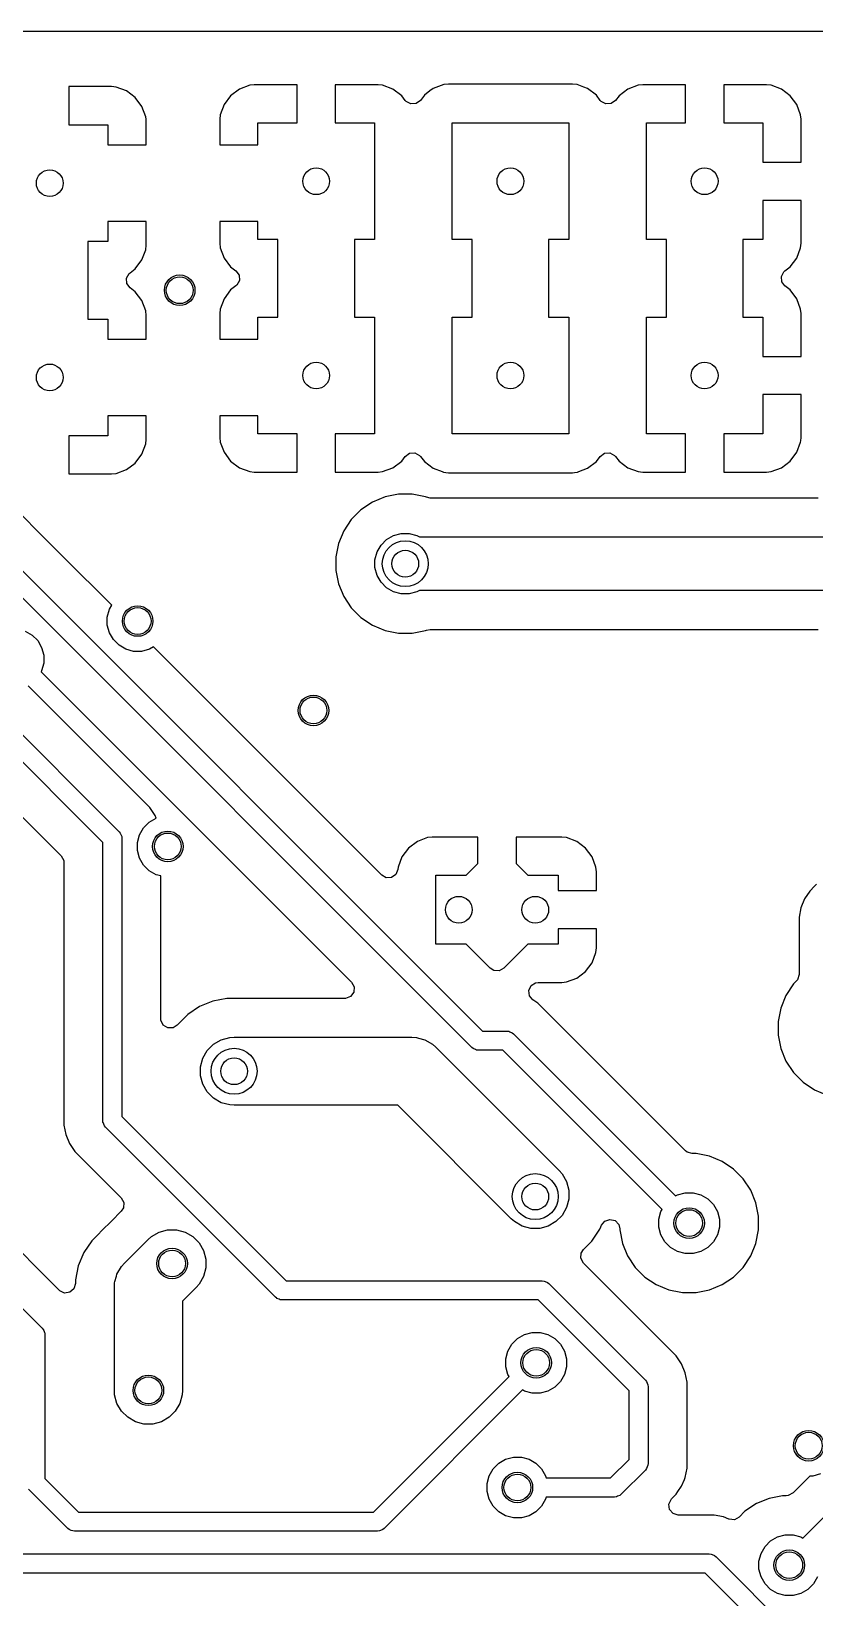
# Model space of a CAD drawing. Header units: inches. Extents: x -2.18 to 1.8, y 0.44 to 2.81.
# Drawn here: x -0.65 to -0.247, y 2.008 to 2.815 of the extents above; entities that cross this region are included whole.
import ezdxf

# ---------------------------------------------------------------- set-up
doc = ezdxf.new("R2010")
doc.units = ezdxf.units.IN
doc.header["$MEASUREMENT"] = 0
doc.layers.add('BLACK', color=250, linetype='CONTINUOUS')

msp = doc.modelspace()

# ---------------------------------------------------------------- linework, layer by layer
at = {"layer": 'BLACK', "linetype": 'CONTINUOUS'}
for p, q in [((-2.1747, 2.81459), (0.99983, 2.81459)), ((-0.6089, 2.7861), (-0.63094, 2.7861)), ((-0.63094, 2.7861), (-0.63094, 2.76642)), ((-0.60656, 2.78585), (-0.6089, 2.7861)), ((-0.60126, 2.78387), (-0.60656, 2.78585)), ((-0.60656, 2.78585), (-0.60656, 2.78585)), ((-0.59672, 2.78048), (-0.60126, 2.78387)), ((-0.60126, 2.78387), (-0.60126, 2.78387)), ((-0.54311, 2.78486), (-0.54765, 2.78146)), ((-0.53781, 2.78683), (-0.54311, 2.78486)), ((-0.54311, 2.78486), (-0.54311, 2.78486)), ((-0.53547, 2.78709), (-0.53781, 2.78683)), ((-0.53781, 2.78683), (-0.53781, 2.78683)), ((-0.51343, 2.78709), (-0.53547, 2.78709)), ((-0.51343, 2.7674), (-0.51343, 2.78709)), ((-0.4717, 2.78709), (-0.49374, 2.78709)), ((-0.49374, 2.78709), (-0.49374, 2.7674)), ((-0.46936, 2.78683), (-0.4717, 2.78709)), ((-0.46405, 2.78486), (-0.46936, 2.78683)), ((-0.46936, 2.78683), (-0.46936, 2.78683)), ((-0.45952, 2.78146), (-0.46405, 2.78486)), ((-0.46405, 2.78486), (-0.46405, 2.78486)), ((-0.44499, 2.78387), (-0.44788, 2.7817)), ((-0.44328, 2.78515), (-0.44499, 2.78387)), ((-0.43788, 2.78716), (-0.44328, 2.78515)), ((-0.4355, 2.78742), (-0.43788, 2.78716)), ((-0.43788, 2.78716), (-0.43788, 2.78716)), ((-0.37167, 2.78742), (-0.4355, 2.78742)), ((-0.4355, 2.78742), (-0.4355, 2.78742)), ((-0.36928, 2.78716), (-0.37167, 2.78742)), ((-0.37167, 2.78742), (-0.37167, 2.78742)), ((-0.36576, 2.78585), (-0.36928, 2.78716)), ((-0.36389, 2.78515), (-0.36576, 2.78585)), ((-0.35928, 2.7817), (-0.36389, 2.78515)), ((-0.34311, 2.78486), (-0.34765, 2.78146)), ((-0.33781, 2.78683), (-0.34311, 2.78486)), ((-0.34311, 2.78486), (-0.34311, 2.78486)), ((-0.33547, 2.78709), (-0.33781, 2.78683)), ((-0.33781, 2.78683), (-0.33781, 2.78683)), ((-0.31343, 2.78709), (-0.33547, 2.78709)), ((-0.31343, 2.7674), (-0.31343, 2.78709)), ((-0.2717, 2.78709), (-0.29374, 2.78709)), ((-0.29374, 2.78709), (-0.29374, 2.7674)), ((-0.26936, 2.78683), (-0.2717, 2.78709)), ((-0.26405, 2.78486), (-0.26936, 2.78683)), ((-0.26936, 2.78683), (-0.26936, 2.78683)), ((-0.25952, 2.78146), (-0.26405, 2.78486)), ((-0.26405, 2.78486), (-0.26405, 2.78486)), ((-0.59333, 2.77595), (-0.59672, 2.78048)), ((-0.59672, 2.78048), (-0.59672, 2.78048)), ((-0.59135, 2.77064), (-0.59333, 2.77595)), ((-0.59333, 2.77595), (-0.59333, 2.77595)), ((-0.55104, 2.77693), (-0.55302, 2.77163)), ((-0.54765, 2.78146), (-0.55104, 2.77693)), ((-0.55104, 2.77693), (-0.55104, 2.77693)), ((-0.54765, 2.78146), (-0.54765, 2.78146)), ((-0.4577, 2.77903), (-0.45952, 2.78146)), ((-0.45724, 2.77851), (-0.4577, 2.77903)), ((-0.45483, 2.77719), (-0.45724, 2.77851)), ((-0.45209, 2.77738), (-0.45483, 2.77719)), ((-0.44988, 2.77903), (-0.45209, 2.77738)), ((-0.44788, 2.7817), (-0.44988, 2.77903)), ((-0.44788, 2.7817), (-0.44788, 2.7817)), ((-0.44788, 2.7817), (-0.44788, 2.7817)), ((-0.35728, 2.77903), (-0.35928, 2.7817)), ((-0.35683, 2.77851), (-0.35728, 2.77903)), ((-0.35441, 2.77719), (-0.35683, 2.77851)), ((-0.35167, 2.77738), (-0.35441, 2.77719)), ((-0.34947, 2.77903), (-0.35167, 2.77738)), ((-0.34765, 2.78146), (-0.34947, 2.77903)), ((-0.25613, 2.77693), (-0.25952, 2.78146)), ((-0.25952, 2.78146), (-0.25952, 2.78146)), ((-0.25415, 2.77163), (-0.25613, 2.77693)), ((-0.25613, 2.77693), (-0.25613, 2.77693)), ((-0.63094, 2.76642), (-0.61079, 2.76642)), ((-0.61079, 2.76642), (-0.61079, 2.7561)), ((-0.59135, 2.77064), (-0.59135, 2.77064)), ((-0.59121, 2.76929), (-0.59135, 2.77064)), ((-0.59117, 2.76889), (-0.59121, 2.76929)), ((-0.5911, 2.7683), (-0.59117, 2.76889)), ((-0.59117, 2.76889), (-0.59117, 2.76889)), ((-0.5911, 2.7561), (-0.5911, 2.7683)), ((-0.5911, 2.7683), (-0.5911, 2.7683)), ((-0.55302, 2.77163), (-0.55327, 2.76929)), ((-0.55327, 2.76929), (-0.55327, 2.7561)), ((-0.55302, 2.77163), (-0.55302, 2.77163)), ((-0.53358, 2.7561), (-0.53358, 2.7674)), ((-0.53358, 2.7674), (-0.51343, 2.7674)), ((-0.49374, 2.7674), (-0.47358, 2.7674)), ((-0.47358, 2.7674), (-0.47358, 2.7074)), ((-0.43358, 2.7074), (-0.43358, 2.7674)), ((-0.43358, 2.7674), (-0.37358, 2.7674)), ((-0.37358, 2.7674), (-0.37358, 2.7074)), ((-0.33358, 2.7074), (-0.33358, 2.7674)), ((-0.33358, 2.7674), (-0.31343, 2.7674)), ((-0.29374, 2.7674), (-0.27358, 2.7674)), ((-0.27358, 2.7674), (-0.27358, 2.74724)), ((-0.2539, 2.76929), (-0.25415, 2.77163)), ((-0.25415, 2.77163), (-0.25415, 2.77163)), ((-0.2539, 2.76928), (-0.2539, 2.76929)), ((-0.2539, 2.74724), (-0.2539, 2.76928)), ((-0.61079, 2.7561), (-0.5911, 2.7561)), ((-0.55327, 2.7561), (-0.53358, 2.7561)), ((-0.27358, 2.74724), (-0.2539, 2.74724)), ((-0.2539, 2.72756), (-0.27358, 2.72756)), ((-0.27358, 2.72756), (-0.27358, 2.7074)), ((-0.2539, 2.70552), (-0.2539, 2.72756)), ((-0.61079, 2.71673), (-0.61079, 2.70642)), ((-0.5911, 2.71673), (-0.61079, 2.71673)), ((-0.5911, 2.70453), (-0.5911, 2.71673)), ((-0.55327, 2.71673), (-0.55327, 2.70552)), ((-0.53358, 2.71673), (-0.55327, 2.71673)), ((-0.53358, 2.7074), (-0.53358, 2.71673)), ((-0.61079, 2.70642), (-0.6211, 2.70642)), ((-0.6211, 2.70642), (-0.6211, 2.66642)), ((-0.59333, 2.69689), (-0.59135, 2.70219)), ((-0.59135, 2.70219), (-0.5911, 2.70453)), ((-0.59135, 2.70219), (-0.59135, 2.70219)), ((-0.5911, 2.70453), (-0.5911, 2.70453)), ((-0.55327, 2.70552), (-0.55302, 2.70317)), ((-0.55302, 2.70317), (-0.55302, 2.70317)), ((-0.55302, 2.70317), (-0.55104, 2.69787)), ((-0.52327, 2.7074), (-0.53358, 2.7074)), ((-0.52327, 2.6674), (-0.52327, 2.7074)), ((-0.47358, 2.7074), (-0.4839, 2.7074)), ((-0.4839, 2.7074), (-0.4839, 2.6674)), ((-0.42327, 2.7074), (-0.43358, 2.7074)), ((-0.42327, 2.6674), (-0.42327, 2.7074)), ((-0.37358, 2.7074), (-0.3839, 2.7074)), ((-0.3839, 2.7074), (-0.3839, 2.6674)), ((-0.32327, 2.7074), (-0.33358, 2.7074)), ((-0.32327, 2.6674), (-0.32327, 2.7074)), ((-0.27358, 2.7074), (-0.2839, 2.7074)), ((-0.2839, 2.7074), (-0.2839, 2.6674)), ((-0.25613, 2.69787), (-0.25415, 2.70317)), ((-0.25415, 2.70317), (-0.2539, 2.70552)), ((-0.25415, 2.70317), (-0.25415, 2.70317)), ((-0.2539, 2.70552), (-0.2539, 2.70552)), ((-0.59672, 2.69235), (-0.59333, 2.69689)), ((-0.59333, 2.69689), (-0.59333, 2.69689)), ((-0.55104, 2.69787), (-0.55104, 2.69787)), ((-0.55104, 2.69787), (-0.54765, 2.69334)), ((-0.54765, 2.69334), (-0.54493, 2.69131)), ((-0.26223, 2.69131), (-0.25952, 2.69334)), ((-0.25952, 2.69334), (-0.25613, 2.69787)), ((-0.25613, 2.69787), (-0.25613, 2.69787)), ((-0.60128, 2.68746), (-0.59996, 2.68987)), ((-0.60108, 2.68471), (-0.60128, 2.68746)), ((-0.59996, 2.68987), (-0.59944, 2.69033)), ((-0.59944, 2.69033), (-0.59672, 2.69235)), ((-0.54493, 2.69131), (-0.54329, 2.68911)), ((-0.54309, 2.68636), (-0.54441, 2.68395)), ((-0.54329, 2.68911), (-0.54309, 2.68636)), ((-0.26408, 2.68844), (-0.26276, 2.69085)), ((-0.26388, 2.6857), (-0.26408, 2.68844)), ((-0.26223, 2.68349), (-0.26388, 2.6857)), ((-0.26276, 2.69085), (-0.26223, 2.69131)), ((-0.59944, 2.68251), (-0.60108, 2.68471)), ((-0.59672, 2.68048), (-0.59944, 2.68251)), ((-0.59333, 2.67595), (-0.59672, 2.68048)), ((-0.54765, 2.68146), (-0.55104, 2.67693)), ((-0.54493, 2.68349), (-0.54765, 2.68146)), ((-0.54441, 2.68395), (-0.54493, 2.68349)), ((-0.25952, 2.68146), (-0.26223, 2.68349)), ((-0.25613, 2.67693), (-0.25952, 2.68146)), ((-0.59135, 2.67064), (-0.59333, 2.67595)), ((-0.59333, 2.67595), (-0.59333, 2.67595)), ((-0.5911, 2.6683), (-0.59135, 2.67064)), ((-0.59135, 2.67064), (-0.59135, 2.67064)), ((-0.55302, 2.67163), (-0.55327, 2.66929)), ((-0.55327, 2.66929), (-0.55327, 2.6561)), ((-0.55104, 2.67693), (-0.55302, 2.67163)), ((-0.55302, 2.67163), (-0.55302, 2.67163)), ((-0.55104, 2.67693), (-0.55104, 2.67693)), ((-0.25415, 2.67163), (-0.25613, 2.67693)), ((-0.25613, 2.67693), (-0.25613, 2.67693)), ((-0.2539, 2.66929), (-0.25415, 2.67163)), ((-0.25415, 2.67163), (-0.25415, 2.67163)), ((-0.2539, 2.66928), (-0.2539, 2.66929)), ((-0.2539, 2.64724), (-0.2539, 2.66928)), ((-0.6211, 2.66642), (-0.61079, 2.66642)), ((-0.61079, 2.66642), (-0.61079, 2.6561)), ((-0.5911, 2.6561), (-0.5911, 2.6683)), ((-0.5911, 2.6683), (-0.5911, 2.6683)), ((-0.53358, 2.6561), (-0.53358, 2.6674)), ((-0.53358, 2.6674), (-0.52327, 2.6674)), ((-0.4839, 2.6674), (-0.47358, 2.6674)), ((-0.47358, 2.6674), (-0.47358, 2.6074)), ((-0.43358, 2.6074), (-0.43358, 2.6674)), ((-0.43358, 2.6674), (-0.42327, 2.6674)), ((-0.3839, 2.6674), (-0.37358, 2.6674)), ((-0.37358, 2.6674), (-0.37358, 2.6074)), ((-0.33358, 2.6074), (-0.33358, 2.6674)), ((-0.33358, 2.6674), (-0.32327, 2.6674)), ((-0.2839, 2.6674), (-0.27358, 2.6674)), ((-0.27358, 2.6674), (-0.27358, 2.64724)), ((-0.61079, 2.6561), (-0.5911, 2.6561)), ((-0.55327, 2.6561), (-0.53358, 2.6561)), ((-0.27358, 2.64724), (-0.2539, 2.64724)), ((-0.2539, 2.62756), (-0.27358, 2.62756)), ((-0.27358, 2.62756), (-0.27358, 2.6074)), ((-0.2539, 2.60552), (-0.2539, 2.62756)), ((-1.11079, 2.61311), (-0.6447, 2.14702)), ((-0.61079, 2.61673), (-0.61079, 2.60642)), ((-0.5911, 2.61673), (-0.61079, 2.61673)), ((-0.5911, 2.60453), (-0.5911, 2.61673)), ((-0.55327, 2.61673), (-0.55327, 2.60552)), ((-0.53358, 2.61673), (-0.55327, 2.61673)), ((-0.53358, 2.6074), (-0.53358, 2.61673)), ((-0.42348, 2.29152), (-0.73838, 2.60642)), ((-0.72446, 2.60642), (-0.41796, 2.29992)), ((-0.61079, 2.60642), (-0.63094, 2.60642)), ((-0.63094, 2.60642), (-0.63094, 2.58673)), ((-0.59135, 2.60219), (-0.5911, 2.60453)), ((-0.5911, 2.60453), (-0.5911, 2.60453)), ((-0.55327, 2.60552), (-0.55302, 2.60317)), ((-0.51343, 2.6074), (-0.53358, 2.6074)), ((-0.51343, 2.58772), (-0.51343, 2.6074)), ((-0.47358, 2.6074), (-0.49374, 2.6074)), ((-0.49374, 2.6074), (-0.49374, 2.58772)), ((-0.37358, 2.6074), (-0.43358, 2.6074)), ((-0.31343, 2.6074), (-0.33358, 2.6074)), ((-0.31343, 2.58772), (-0.31343, 2.6074)), ((-0.27358, 2.6074), (-0.29374, 2.6074)), ((-0.29374, 2.6074), (-0.29374, 2.58772)), ((-0.25408, 2.60379), (-0.2539, 2.60552)), ((-0.2539, 2.60552), (-0.2539, 2.60552)), ((-0.79962, 2.5971), (-0.60506, 2.40255)), ((-0.59672, 2.59235), (-0.59333, 2.59689)), ((-0.59333, 2.59689), (-0.59135, 2.60219)), ((-0.59333, 2.59689), (-0.59333, 2.59689)), ((-0.59135, 2.60219), (-0.59135, 2.60219)), ((-0.55302, 2.60317), (-0.55302, 2.60317)), ((-0.55302, 2.60317), (-0.55104, 2.59787)), ((-0.55104, 2.59787), (-0.55104, 2.59787)), ((-0.55104, 2.59787), (-0.54765, 2.59334)), ((-0.4577, 2.59577), (-0.4555, 2.59742)), ((-0.4555, 2.59742), (-0.45275, 2.59762)), ((-0.45275, 2.59762), (-0.45034, 2.5963)), ((-0.35728, 2.59577), (-0.35508, 2.59742)), ((-0.35508, 2.59742), (-0.35234, 2.59762)), ((-0.35234, 2.59762), (-0.34992, 2.5963)), ((-0.25952, 2.59334), (-0.25613, 2.59787)), ((-0.25613, 2.59787), (-0.25415, 2.60317)), ((-0.25613, 2.59787), (-0.25613, 2.59787)), ((-0.25415, 2.60318), (-0.25408, 2.60379)), ((-0.25415, 2.60317), (-0.25415, 2.60318)), ((-0.25415, 2.60317), (-0.25415, 2.60317)), ((-0.25408, 2.60379), (-0.25408, 2.60379)), ((-0.61346, 2.39703), (-0.80514, 2.5887)), ((-0.60656, 2.58698), (-0.60126, 2.58896)), ((-0.60126, 2.58896), (-0.59672, 2.59235)), ((-0.60126, 2.58896), (-0.60126, 2.58896)), ((-0.59672, 2.59235), (-0.59672, 2.59235)), ((-0.54765, 2.59334), (-0.54765, 2.59334)), ((-0.54765, 2.59334), (-0.54311, 2.58995)), ((-0.54311, 2.58995), (-0.54311, 2.58995)), ((-0.54311, 2.58995), (-0.53781, 2.58797)), ((-0.46936, 2.58797), (-0.46405, 2.58995)), ((-0.46405, 2.58995), (-0.45952, 2.59334)), ((-0.46405, 2.58995), (-0.46405, 2.58995)), ((-0.45952, 2.59334), (-0.4577, 2.59577)), ((-0.45952, 2.59334), (-0.45952, 2.59334)), ((-0.45034, 2.5963), (-0.44988, 2.59577)), ((-0.44988, 2.59577), (-0.44788, 2.5931)), ((-0.44788, 2.5931), (-0.44328, 2.58965)), ((-0.44328, 2.58965), (-0.43877, 2.58797)), ((-0.3684, 2.58797), (-0.36389, 2.58965)), ((-0.36389, 2.58965), (-0.35928, 2.5931)), ((-0.35928, 2.5931), (-0.35728, 2.59577)), ((-0.34992, 2.5963), (-0.34947, 2.59577)), ((-0.34947, 2.59577), (-0.34765, 2.59334)), ((-0.34765, 2.59334), (-0.34311, 2.58995)), ((-0.34311, 2.58995), (-0.34311, 2.58995)), ((-0.34311, 2.58995), (-0.33781, 2.58797)), ((-0.26936, 2.58797), (-0.26405, 2.58995)), ((-0.26405, 2.58995), (-0.25952, 2.59334)), ((-0.26405, 2.58995), (-0.26405, 2.58995)), ((-0.25952, 2.59334), (-0.25952, 2.59334)), ((-0.63094, 2.58673), (-0.6089, 2.58673)), ((-0.6089, 2.58673), (-0.60656, 2.58698)), ((-0.6089, 2.58673), (-0.6089, 2.58673)), ((-0.60656, 2.58698), (-0.60656, 2.58698)), ((-0.53781, 2.58797), (-0.53781, 2.58797)), ((-0.53781, 2.58797), (-0.53547, 2.58772)), ((-0.53547, 2.58772), (-0.53547, 2.58772)), ((-0.53547, 2.58772), (-0.51343, 2.58772)), ((-0.49374, 2.58772), (-0.4717, 2.58772)), ((-0.4717, 2.58772), (-0.46936, 2.58797)), ((-0.4717, 2.58772), (-0.4717, 2.58772)), ((-0.46936, 2.58797), (-0.46936, 2.58797)), ((-0.43877, 2.58797), (-0.43809, 2.58772)), ((-0.43809, 2.58772), (-0.43788, 2.58764)), ((-0.43788, 2.58764), (-0.43681, 2.58752)), ((-0.43681, 2.58752), (-0.4355, 2.58738)), ((-0.4355, 2.58738), (-0.4355, 2.58738)), ((-0.4355, 2.58738), (-0.37167, 2.58738)), ((-0.37167, 2.58738), (-0.3706, 2.5875)), ((-0.37167, 2.58738), (-0.37167, 2.58738)), ((-0.3706, 2.5875), (-0.36928, 2.58764)), ((-0.36928, 2.58764), (-0.36907, 2.58772)), ((-0.36907, 2.58772), (-0.3684, 2.58797)), ((-0.33781, 2.58797), (-0.33781, 2.58797)), ((-0.33781, 2.58797), (-0.33547, 2.58772)), ((-0.33547, 2.58772), (-0.33547, 2.58772)), ((-0.33547, 2.58772), (-0.31343, 2.58772)), ((-0.29374, 2.58772), (-0.2717, 2.58772)), ((-0.2717, 2.58772), (-0.26936, 2.58797)), ((-0.2717, 2.58772), (-0.2717, 2.58772)), ((-0.26936, 2.58797), (-0.26936, 2.58797)), ((-0.6338, 2.54407), (-0.66813, 2.5784)), ((-0.47466, 2.57225), (-0.48052, 2.56833)), ((-0.46815, 2.57494), (-0.47466, 2.57225)), ((-0.47466, 2.57225), (-0.47466, 2.57225)), ((-0.46124, 2.57632), (-0.46815, 2.57494)), ((-0.46815, 2.57494), (-0.46815, 2.57494)), ((-0.45419, 2.57632), (-0.46124, 2.57632)), ((-0.46124, 2.57632), (-0.46124, 2.57632)), ((-0.44728, 2.57494), (-0.45419, 2.57632)), ((-0.45419, 2.57632), (-0.45419, 2.57632)), ((-0.44675, 2.57472), (-0.44728, 2.57494)), ((-0.44728, 2.57494), (-0.44728, 2.57494)), ((-0.44488, 2.57435), (-0.44675, 2.57472)), ((-0.24516, 2.57435), (-0.44488, 2.57435)), ((-0.48052, 2.56833), (-0.4855, 2.56335)), ((-0.48052, 2.56833), (-0.48052, 2.56833)), ((-0.48941, 2.55749), (-0.49211, 2.55098)), ((-0.4855, 2.56335), (-0.48941, 2.55749)), ((-0.48941, 2.55749), (-0.48941, 2.55749)), ((-0.4855, 2.56335), (-0.4855, 2.56335)), ((-0.46374, 2.5551), (-0.45977, 2.55616)), ((-0.45977, 2.55616), (-0.45566, 2.55616)), ((-0.45566, 2.55616), (-0.45169, 2.5551)), ((-0.49211, 2.55098), (-0.49348, 2.54407)), ((-0.49211, 2.55098), (-0.49211, 2.55098)), ((-0.47227, 2.54658), (-0.47021, 2.55014)), ((-0.47021, 2.55014), (-0.4673, 2.55304)), ((-0.4673, 2.55304), (-0.46374, 2.5551)), ((-0.45169, 2.5551), (-0.45036, 2.55433)), ((-0.45036, 2.55433), (-0.23968, 2.55433)), ((-0.60886, 2.51913), (-0.6338, 2.54407)), ((-0.49348, 2.54407), (-0.49348, 2.53703)), ((-0.47333, 2.54261), (-0.47227, 2.54658)), ((-0.47333, 2.5385), (-0.47333, 2.54261)), ((-0.49348, 2.53703), (-0.49211, 2.53012)), ((-0.47227, 2.53452), (-0.47333, 2.5385)), ((-0.47021, 2.53096), (-0.47227, 2.53452)), ((-0.49211, 2.53012), (-0.49211, 2.53012)), ((-0.49211, 2.53012), (-0.48941, 2.52361)), ((-0.4673, 2.52806), (-0.47021, 2.53096)), ((-0.46374, 2.526), (-0.4673, 2.52806)), ((-0.45977, 2.52494), (-0.46374, 2.526)), ((-0.45566, 2.52494), (-0.45977, 2.52494)), ((-0.45169, 2.526), (-0.45566, 2.52494)), ((-0.45036, 2.52677), (-0.45169, 2.526)), ((-0.23968, 2.52677), (-0.45036, 2.52677)), ((-0.61113, 2.51308), (-0.61006, 2.51705)), ((-0.61006, 2.51705), (-0.60886, 2.51913)), ((-0.48941, 2.52361), (-0.48941, 2.52361)), ((-0.48941, 2.52361), (-0.4855, 2.51775)), ((-0.4855, 2.51775), (-0.4855, 2.51775)), ((-0.4855, 2.51775), (-0.48052, 2.51277)), ((-0.61113, 2.50897), (-0.61113, 2.51308)), ((-0.61006, 2.505), (-0.61113, 2.50897)), ((-0.48052, 2.51277), (-0.48052, 2.51277)), ((-0.48052, 2.51277), (-0.47466, 2.50885)), ((-0.47466, 2.50885), (-0.47466, 2.50885)), ((-0.47466, 2.50885), (-0.47466, 2.50885)), ((-0.47466, 2.50885), (-0.46815, 2.50616)), ((-0.65346, 2.50589), (-0.6499, 2.50383)), ((-0.6499, 2.50383), (-0.64699, 2.50093)), ((-0.64699, 2.50093), (-0.64494, 2.49737)), ((-0.60801, 2.50144), (-0.61006, 2.505)), ((-0.6051, 2.49853), (-0.60801, 2.50144)), ((-0.46815, 2.50616), (-0.46124, 2.50478)), ((-0.46124, 2.50478), (-0.46124, 2.50478)), ((-0.46124, 2.50478), (-0.46124, 2.50478)), ((-0.46124, 2.50478), (-0.45419, 2.50478)), ((-0.45419, 2.50478), (-0.44728, 2.50616)), ((-0.45419, 2.50478), (-0.45419, 2.50478)), ((-0.44728, 2.50616), (-0.44675, 2.50638)), ((-0.44675, 2.50638), (-0.44488, 2.50675)), ((-0.44488, 2.50675), (-0.24516, 2.50675)), ((-0.64494, 2.49737), (-0.64387, 2.49339)), ((-0.64387, 2.49339), (-0.64387, 2.48928)), ((-0.60154, 2.49647), (-0.6051, 2.49853)), ((-0.59757, 2.49541), (-0.60154, 2.49647)), ((-0.59346, 2.49541), (-0.59757, 2.49541)), ((-0.58949, 2.49647), (-0.59346, 2.49541)), ((-0.5874, 2.49768), (-0.58949, 2.49647)), ((-0.46985, 2.38012), (-0.5874, 2.49768)), ((-0.64494, 2.48531), (-0.64517, 2.4849)), ((-0.64517, 2.4849), (-0.48539, 2.32512)), ((-0.64387, 2.48928), (-0.64494, 2.48531)), ((-0.59264, 2.41844), (-0.6519, 2.47769)), ((-0.63585, 2.16649), (-0.89033, 2.42097)), ((-0.65604, 2.41129), (-0.63491, 2.39017)), ((-0.59059, 2.41638), (-0.59264, 2.41844)), ((-0.58917, 2.41497), (-0.59059, 2.41638)), ((-0.58644, 2.41088), (-0.58917, 2.41497)), ((-0.5859, 2.40958), (-0.58644, 2.41088)), ((-0.58644, 2.41088), (-0.58644, 2.41088)), ((-0.58644, 2.41088), (-0.58644, 2.41088)), ((-0.59455, 2.40103), (-0.59249, 2.40459)), ((-0.59249, 2.40459), (-0.58959, 2.40749)), ((-0.58959, 2.40749), (-0.58603, 2.40955)), ((-0.58603, 2.40955), (-0.5859, 2.40958)), ((-0.61346, 2.25391), (-0.61346, 2.39703)), ((-0.60506, 2.40255), (-0.60445, 2.4018)), ((-0.60445, 2.4018), (-0.60445, 2.4018)), ((-0.60445, 2.4018), (-0.60372, 2.40003)), ((-0.60372, 2.40003), (-0.60362, 2.39907)), ((-0.60362, 2.39907), (-0.60362, 2.25595)), ((-0.59561, 2.39706), (-0.59455, 2.40103)), ((-0.59561, 2.39294), (-0.59561, 2.39706)), ((-0.4515, 2.39757), (-0.45603, 2.39418)), ((-0.4462, 2.39955), (-0.4515, 2.39757)), ((-0.4515, 2.39757), (-0.4515, 2.39757)), ((-0.44385, 2.3998), (-0.4462, 2.39955)), ((-0.4462, 2.39955), (-0.4462, 2.39955)), ((-0.42031, 2.3998), (-0.44385, 2.3998)), ((-0.42031, 2.38616), (-0.42031, 2.3998)), ((-0.37709, 2.3998), (-0.40063, 2.3998)), ((-0.40063, 2.3998), (-0.40063, 2.38616)), ((-0.37475, 2.39955), (-0.37709, 2.3998)), ((-0.36945, 2.39757), (-0.37475, 2.39955)), ((-0.37475, 2.39955), (-0.37475, 2.39955)), ((-0.36491, 2.39418), (-0.36945, 2.39757)), ((-0.36945, 2.39757), (-0.36945, 2.39757)), ((-0.63491, 2.39017), (-0.6336, 2.38775)), ((-0.6336, 2.38775), (-0.63348, 2.38671)), ((-0.63348, 2.38671), (-0.63348, 2.25145)), ((-0.59455, 2.38897), (-0.59561, 2.39294)), ((-0.59249, 2.38541), (-0.59455, 2.38897)), ((-0.45942, 2.38965), (-0.4614, 2.38435)), ((-0.45603, 2.39418), (-0.45942, 2.38965)), ((-0.45942, 2.38965), (-0.45942, 2.38965)), ((-0.45603, 2.39418), (-0.45603, 2.39418)), ((-0.36152, 2.38965), (-0.36491, 2.39418)), ((-0.36491, 2.39418), (-0.36491, 2.39418)), ((-0.35954, 2.38435), (-0.36152, 2.38965)), ((-0.36152, 2.38965), (-0.36152, 2.38965)), ((-0.58959, 2.38251), (-0.59249, 2.38541)), ((-0.58603, 2.38045), (-0.58959, 2.38251)), ((-0.5836, 2.3798), (-0.58603, 2.38045)), ((-0.5836, 2.30632), (-0.5836, 2.3798)), ((-0.4676, 2.37884), (-0.46985, 2.38012)), ((-0.46485, 2.37894), (-0.4676, 2.37884)), ((-0.46259, 2.38051), (-0.46485, 2.37894)), ((-0.46154, 2.38305), (-0.46259, 2.38051)), ((-0.4614, 2.38435), (-0.46154, 2.38305)), ((-0.4614, 2.38435), (-0.4614, 2.38435)), ((-0.44197, 2.34469), (-0.44197, 2.38012)), ((-0.44197, 2.38012), (-0.42636, 2.38012)), ((-0.42636, 2.38012), (-0.42031, 2.38616)), ((-0.42031, 2.38616), (-0.42031, 2.38616)), ((-0.40063, 2.38616), (-0.39458, 2.38012)), ((-0.39458, 2.38012), (-0.37898, 2.38012)), ((-0.37898, 2.38012), (-0.37898, 2.37224)), ((-0.35929, 2.382), (-0.35954, 2.38435)), ((-0.35954, 2.38435), (-0.35954, 2.38435)), ((-0.35929, 2.37224), (-0.35929, 2.382)), ((-0.35929, 2.382), (-0.35929, 2.382)), ((-0.37898, 2.37224), (-0.35929, 2.37224)), ((-0.24937, 2.37202), (-0.2521, 2.36794)), ((-0.24693, 2.37446), (-0.24937, 2.37202)), ((-0.2459, 2.37549), (-0.24693, 2.37446)), ((-0.25398, 2.3634), (-0.25494, 2.35858)), ((-0.2521, 2.36794), (-0.25398, 2.3634)), ((-0.25398, 2.3634), (-0.25398, 2.3634)), ((-0.2521, 2.36794), (-0.2521, 2.36794)), ((-0.25494, 2.35858), (-0.25494, 2.32904)), ((-0.35929, 2.35256), (-0.37898, 2.35256)), ((-0.37898, 2.35256), (-0.37898, 2.34469)), ((-0.35929, 2.3428), (-0.35929, 2.35256)), ((-0.42636, 2.34469), (-0.44197, 2.34469)), ((-0.41392, 2.33225), (-0.42636, 2.34469)), ((-0.39458, 2.34469), (-0.40702, 2.33225)), ((-0.37898, 2.34469), (-0.39458, 2.34469)), ((-0.36152, 2.33515), (-0.35954, 2.34046)), ((-0.35954, 2.34046), (-0.35929, 2.3428)), ((-0.35954, 2.34046), (-0.35954, 2.34046)), ((-0.35929, 2.3428), (-0.35929, 2.3428)), ((-0.41218, 2.33113), (-0.41392, 2.33225)), ((-0.40943, 2.33093), (-0.41218, 2.33113)), ((-0.40702, 2.33225), (-0.40943, 2.33093)), ((-0.36945, 2.32723), (-0.36491, 2.33062)), ((-0.36491, 2.33062), (-0.36152, 2.33515)), ((-0.36491, 2.33062), (-0.36491, 2.33062)), ((-0.36152, 2.33515), (-0.36152, 2.33515)), ((-0.48539, 2.32512), (-0.48407, 2.3227)), ((-0.48407, 2.3227), (-0.48427, 2.31996)), ((-0.39415, 2.3209), (-0.39297, 2.32338)), ((-0.39297, 2.32338), (-0.39063, 2.32483)), ((-0.39063, 2.32483), (-0.38933, 2.325)), ((-0.38933, 2.325), (-0.37709, 2.325)), ((-0.37709, 2.325), (-0.37475, 2.32525)), ((-0.37709, 2.325), (-0.37709, 2.325)), ((-0.37475, 2.32525), (-0.36945, 2.32723)), ((-0.37475, 2.32525), (-0.37475, 2.32525)), ((-0.36945, 2.32723), (-0.36945, 2.32723)), ((-0.25778, 2.32418), (-0.2617, 2.31832)), ((-0.25637, 2.32559), (-0.25778, 2.32418)), ((-0.25778, 2.32418), (-0.25778, 2.32418)), ((-0.25572, 2.3264), (-0.25637, 2.32559)), ((-0.25494, 2.32904), (-0.25572, 2.3264)), ((-0.55678, 2.31534), (-0.56361, 2.31251)), ((-0.54953, 2.31678), (-0.55678, 2.31534)), ((-0.55678, 2.31534), (-0.55678, 2.31534)), ((-0.48884, 2.31678), (-0.54953, 2.31678)), ((-0.48849, 2.31679), (-0.48884, 2.31678)), ((-0.48591, 2.31776), (-0.48849, 2.31679)), ((-0.48427, 2.31996), (-0.48591, 2.31776)), ((-0.39381, 2.31817), (-0.39415, 2.3209)), ((-0.39205, 2.31606), (-0.39381, 2.31817)), ((-0.38952, 2.31437), (-0.39205, 2.31606)), ((-0.31346, 2.23831), (-0.38952, 2.31437)), ((-0.38952, 2.31437), (-0.38952, 2.31437)), ((-0.2617, 2.31832), (-0.26439, 2.31181)), ((-0.2617, 2.31832), (-0.2617, 2.31832)), ((-0.58353, 2.30549), (-0.5836, 2.30632)), ((-0.56975, 2.30841), (-0.57515, 2.30301)), ((-0.56361, 2.31251), (-0.56975, 2.30841)), ((-0.56975, 2.30841), (-0.56975, 2.30841)), ((-0.56361, 2.31251), (-0.56361, 2.31251)), ((-0.26439, 2.31181), (-0.26577, 2.3049)), ((-0.26439, 2.31181), (-0.26439, 2.31181)), ((-0.58232, 2.30302), (-0.58353, 2.30549)), ((-0.57997, 2.3016), (-0.58232, 2.30302)), ((-0.57722, 2.30167), (-0.57997, 2.3016)), ((-0.57519, 2.30305), (-0.57722, 2.30167)), ((-0.57515, 2.30301), (-0.57519, 2.30305)), ((-0.41796, 2.29992), (-0.40542, 2.29992)), ((-0.40542, 2.29992), (-0.40446, 2.29983)), ((-0.40446, 2.29983), (-0.40446, 2.29983)), ((-0.40446, 2.29983), (-0.40394, 2.29961)), ((-0.40394, 2.29961), (-0.40269, 2.29909)), ((-0.40269, 2.29909), (-0.40269, 2.29909)), ((-0.40269, 2.29909), (-0.40194, 2.29848)), ((-0.40194, 2.29848), (-0.31855, 2.21509)), ((-0.26577, 2.3049), (-0.26577, 2.29785)), ((-0.55972, 2.28992), (-0.55649, 2.29315)), ((-0.55649, 2.29315), (-0.55253, 2.29543)), ((-0.55253, 2.29543), (-0.54812, 2.29661)), ((-0.54812, 2.29661), (-0.54584, 2.29676)), ((-0.54584, 2.29676), (-0.4543, 2.29676)), ((-0.4543, 2.29676), (-0.45202, 2.29661)), ((-0.45202, 2.29661), (-0.45202, 2.29661)), ((-0.45202, 2.29661), (-0.45085, 2.2963)), ((-0.45085, 2.2963), (-0.4476, 2.29543)), ((-0.4476, 2.29543), (-0.44365, 2.29315)), ((-0.44365, 2.29315), (-0.44365, 2.29315)), ((-0.44365, 2.29315), (-0.44193, 2.29164)), ((-0.44193, 2.29164), (-0.37841, 2.22812)), ((-0.42273, 2.29091), (-0.42348, 2.29152)), ((-0.42148, 2.29039), (-0.42273, 2.29091)), ((-0.42273, 2.29091), (-0.42273, 2.29091)), ((-0.42096, 2.29017), (-0.42148, 2.29039)), ((-0.42, 2.29008), (-0.42096, 2.29017)), ((-0.42096, 2.29017), (-0.42096, 2.29017)), ((-0.40746, 2.29008), (-0.42, 2.29008)), ((-0.32551, 2.20813), (-0.40746, 2.29008)), ((-0.26577, 2.29785), (-0.26439, 2.29095)), ((-0.26439, 2.29095), (-0.26439, 2.29094)), ((-0.26439, 2.29094), (-0.2617, 2.28444)), ((-0.56319, 2.28155), (-0.562, 2.28596)), ((-0.562, 2.28596), (-0.55972, 2.28992)), ((-0.2617, 2.28444), (-0.2617, 2.28444)), ((-0.2617, 2.28444), (-0.25778, 2.27858)), ((-0.56319, 2.27698), (-0.56319, 2.28155)), ((-0.562, 2.27256), (-0.56319, 2.27698)), ((-0.25778, 2.27858), (-0.25778, 2.27858)), ((-0.25778, 2.27858), (-0.2528, 2.2736)), ((-0.55972, 2.26861), (-0.562, 2.27256)), ((-0.55649, 2.26538), (-0.55972, 2.26861)), ((-0.2528, 2.2736), (-0.2528, 2.2736)), ((-0.2528, 2.2736), (-0.24694, 2.26968)), ((-0.24694, 2.26968), (-0.24694, 2.26968)), ((-0.24694, 2.26968), (-0.24694, 2.26968)), ((-0.24694, 2.26968), (-0.24043, 2.26698)), ((-0.55253, 2.26309), (-0.55649, 2.26538)), ((-0.54812, 2.26191), (-0.55253, 2.26309)), ((-0.54584, 2.26176), (-0.54812, 2.26191)), ((-0.46155, 2.26176), (-0.54584, 2.26176)), ((-0.40316, 2.20337), (-0.46155, 2.26176)), ((-0.63348, 2.25145), (-0.63253, 2.24663)), ((-0.61337, 2.25295), (-0.61346, 2.25391)), ((-0.61333, 2.25285), (-0.61337, 2.25295)), ((-0.61337, 2.25295), (-0.61337, 2.25295)), ((-0.61264, 2.25117), (-0.61333, 2.25285)), ((-0.61202, 2.25043), (-0.61264, 2.25117)), ((-0.61264, 2.25117), (-0.61264, 2.25117)), ((-0.52457, 2.16298), (-0.61202, 2.25043)), ((-0.60362, 2.25595), (-0.51905, 2.17138)), ((-0.63253, 2.24663), (-0.63253, 2.24663)), ((-0.63253, 2.24663), (-0.63065, 2.24209)), ((-0.63065, 2.24209), (-0.63065, 2.24209)), ((-0.63065, 2.24209), (-0.62792, 2.23801)), ((-0.62792, 2.23801), (-0.62792, 2.23801)), ((-0.62792, 2.23801), (-0.60399, 2.21408)), ((-0.31264, 2.23765), (-0.31346, 2.23831)), ((-0.31001, 2.23688), (-0.31264, 2.23765)), ((-0.30801, 2.23688), (-0.31001, 2.23688)), ((-0.3011, 2.2355), (-0.30801, 2.23688)), ((-0.30801, 2.23688), (-0.30801, 2.23688)), ((-0.29459, 2.23281), (-0.3011, 2.2355)), ((-0.3011, 2.2355), (-0.3011, 2.2355)), ((-0.37841, 2.22812), (-0.3769, 2.2264)), ((-0.3769, 2.2264), (-0.37462, 2.22244)), ((-0.28873, 2.22889), (-0.29459, 2.23281)), ((-0.29459, 2.23281), (-0.29459, 2.23281)), ((-0.28375, 2.22391), (-0.28873, 2.22889)), ((-0.28873, 2.22889), (-0.28873, 2.22889)), ((-0.37462, 2.22244), (-0.37344, 2.21803)), ((-0.37344, 2.21803), (-0.37344, 2.21346)), ((-0.27984, 2.21805), (-0.28375, 2.22391)), ((-0.28375, 2.22391), (-0.28375, 2.22391)), ((-0.27984, 2.21805), (-0.27984, 2.21805)), ((-0.27714, 2.21154), (-0.27984, 2.21805)), ((-0.27984, 2.21805), (-0.27984, 2.21805)), ((-0.60399, 2.21408), (-0.60267, 2.21167)), ((-0.60267, 2.21167), (-0.60287, 2.20893)), ((-0.37344, 2.21346), (-0.37462, 2.20905)), ((-0.31855, 2.21509), (-0.31756, 2.21566)), ((-0.31756, 2.21566), (-0.31359, 2.21672)), ((-0.31359, 2.21672), (-0.30948, 2.21672)), ((-0.30948, 2.21672), (-0.30551, 2.21566)), ((-0.30551, 2.21566), (-0.30195, 2.2136)), ((-0.30195, 2.2136), (-0.29904, 2.2107)), ((-0.29904, 2.2107), (-0.29698, 2.20714)), ((-0.27576, 2.20463), (-0.27714, 2.21154)), ((-0.60901, 2.20216), (-0.61392, 2.19725)), ((-0.60399, 2.20718), (-0.60901, 2.20216)), ((-0.60287, 2.20893), (-0.60399, 2.20718)), ((-0.40144, 2.20186), (-0.40316, 2.20337)), ((-0.39748, 2.19958), (-0.40144, 2.20186)), ((-0.38013, 2.20186), (-0.38409, 2.19958)), ((-0.3769, 2.20509), (-0.38013, 2.20186)), ((-0.37462, 2.20905), (-0.3769, 2.20509)), ((-0.35669, 2.20002), (-0.35497, 2.20216)), ((-0.35497, 2.20216), (-0.35236, 2.20303)), ((-0.35236, 2.20303), (-0.34969, 2.20235)), ((-0.34969, 2.20235), (-0.34782, 2.20034)), ((-0.32715, 2.20317), (-0.32608, 2.20714)), ((-0.32715, 2.19905), (-0.32715, 2.20317)), ((-0.32608, 2.20714), (-0.32551, 2.20813)), ((-0.29698, 2.20714), (-0.29592, 2.20317)), ((-0.29592, 2.20317), (-0.29592, 2.19905)), ((-0.27576, 2.19759), (-0.27576, 2.20463)), ((-0.61587, 2.1953), (-0.61914, 2.19203)), ((-0.61392, 2.19725), (-0.61587, 2.1953)), ((-0.59017, 2.19269), (-0.58845, 2.1942)), ((-0.58845, 2.1942), (-0.58449, 2.19648)), ((-0.58449, 2.19648), (-0.58008, 2.19767)), ((-0.58008, 2.19767), (-0.57551, 2.19767)), ((-0.57551, 2.19767), (-0.5711, 2.19648)), ((-0.5711, 2.19648), (-0.56714, 2.1942)), ((-0.56714, 2.1942), (-0.56391, 2.19097)), ((-0.39307, 2.1984), (-0.39748, 2.19958)), ((-0.3885, 2.1984), (-0.39307, 2.1984)), ((-0.38409, 2.19958), (-0.3885, 2.1984)), ((-0.36164, 2.19183), (-0.35754, 2.19798)), ((-0.35754, 2.19798), (-0.35703, 2.19919)), ((-0.35703, 2.19919), (-0.35669, 2.20002)), ((-0.34782, 2.20034), (-0.3473, 2.19815)), ((-0.3473, 2.19815), (-0.3473, 2.19759)), ((-0.3473, 2.19759), (-0.34593, 2.19068)), ((-0.32608, 2.19508), (-0.32715, 2.19905)), ((-0.32403, 2.19152), (-0.32608, 2.19508)), ((-0.29698, 2.19508), (-0.29904, 2.19152)), ((-0.29592, 2.19905), (-0.29698, 2.19508)), ((-0.27714, 2.19068), (-0.27576, 2.19759)), ((-0.25298, 2.03898), (-0.09348, 2.19848)), ((-0.62325, 2.18588), (-0.62608, 2.17905)), ((-0.61914, 2.19203), (-0.62325, 2.18588)), ((-0.62325, 2.18588), (-0.62325, 2.18588)), ((-0.60237, 2.18048), (-0.59017, 2.19269)), ((-0.56391, 2.19097), (-0.56163, 2.18701)), ((-0.56163, 2.18701), (-0.56044, 2.1826)), ((-0.36735, 2.18296), (-0.36715, 2.1857)), ((-0.36715, 2.1857), (-0.36603, 2.18745)), ((-0.36603, 2.18745), (-0.36164, 2.19183)), ((-0.34593, 2.19068), (-0.34593, 2.19068)), ((-0.34593, 2.19068), (-0.34323, 2.18417)), ((-0.32112, 2.18862), (-0.32403, 2.19152)), ((-0.31756, 2.18656), (-0.32112, 2.18862)), ((-0.31359, 2.1855), (-0.31756, 2.18656)), ((-0.30948, 2.1855), (-0.31359, 2.1855)), ((-0.30551, 2.18656), (-0.30948, 2.1855)), ((-0.30195, 2.18862), (-0.30551, 2.18656)), ((-0.29904, 2.19152), (-0.30195, 2.18862)), ((-0.27984, 2.18417), (-0.27714, 2.19068)), ((-0.62608, 2.17905), (-0.62752, 2.17181)), ((-0.62608, 2.17905), (-0.62608, 2.17905)), ((-0.60617, 2.17481), (-0.60388, 2.17876)), ((-0.60388, 2.17876), (-0.60237, 2.18048)), ((-0.60388, 2.17876), (-0.60388, 2.17876)), ((-0.56044, 2.17803), (-0.56163, 2.17362)), ((-0.56044, 2.1826), (-0.56044, 2.17803)), ((-0.36603, 2.18054), (-0.36735, 2.18296)), ((-0.32168, 2.1362), (-0.36603, 2.18054)), ((-0.34323, 2.18417), (-0.34323, 2.18417)), ((-0.34323, 2.18417), (-0.33931, 2.17831)), ((-0.33931, 2.17831), (-0.33931, 2.17831)), ((-0.33931, 2.17831), (-0.33433, 2.17333)), ((-0.28873, 2.17333), (-0.28375, 2.17831)), ((-0.28375, 2.17831), (-0.27984, 2.18417)), ((-0.62752, 2.16994), (-0.62829, 2.1673)), ((-0.62752, 2.17181), (-0.62752, 2.16994)), ((-0.6075, 2.16811), (-0.60735, 2.17039)), ((-0.60735, 2.17039), (-0.60718, 2.17103)), ((-0.60718, 2.17103), (-0.60642, 2.17386)), ((-0.60642, 2.17386), (-0.60617, 2.17481)), ((-0.56391, 2.16966), (-0.56542, 2.16794)), ((-0.56163, 2.17362), (-0.56391, 2.16966)), ((-0.51905, 2.17138), (-0.38721, 2.17138)), ((-0.38721, 2.17138), (-0.38625, 2.17128)), ((-0.38625, 2.17128), (-0.38625, 2.17128)), ((-0.38625, 2.17128), (-0.38573, 2.17107)), ((-0.38573, 2.17107), (-0.38448, 2.17055)), ((-0.38448, 2.17055), (-0.38448, 2.17055)), ((-0.38448, 2.17055), (-0.38373, 2.16994)), ((-0.38373, 2.16994), (-0.3341, 2.1203)), ((-0.33433, 2.17333), (-0.33433, 2.17333)), ((-0.33433, 2.17333), (-0.32847, 2.16941)), ((-0.32847, 2.16941), (-0.32847, 2.16941)), ((-0.32847, 2.16941), (-0.32847, 2.16941)), ((-0.32847, 2.16941), (-0.32196, 2.16672)), ((-0.3011, 2.16672), (-0.29459, 2.16941)), ((-0.29459, 2.16941), (-0.28873, 2.17333)), ((-0.6356, 2.16625), (-0.63585, 2.16649)), ((-0.6331, 2.16511), (-0.6356, 2.16625)), ((-0.63037, 2.1655), (-0.6331, 2.16511)), ((-0.62829, 2.1673), (-0.63037, 2.1655)), ((-0.6075, 2.115), (-0.6075, 2.16811)), ((-0.56542, 2.16794), (-0.5725, 2.16086)), ((-0.52383, 2.16237), (-0.52457, 2.16298)), ((-0.52383, 2.16236), (-0.52383, 2.16237)), ((-0.52261, 2.16186), (-0.52383, 2.16236)), ((-0.52205, 2.16163), (-0.52261, 2.16186)), ((-0.52109, 2.16154), (-0.52205, 2.16163)), ((-0.52205, 2.16163), (-0.52205, 2.16163)), ((-0.38925, 2.16154), (-0.52109, 2.16154)), ((-0.3425, 2.11478), (-0.38925, 2.16154)), ((-0.32196, 2.16672), (-0.31583, 2.1655)), ((-0.31583, 2.1655), (-0.31505, 2.16534)), ((-0.31505, 2.16534), (-0.31505, 2.16534)), ((-0.31505, 2.16534), (-0.31505, 2.16534)), ((-0.31505, 2.16534), (-0.30801, 2.16534)), ((-0.30801, 2.16534), (-0.3011, 2.16672)), ((-0.30801, 2.16534), (-0.30801, 2.16534)), ((-0.5725, 2.16086), (-0.5725, 2.115)), ((-0.6447, 2.14702), (-0.64409, 2.14628)), ((-0.64409, 2.14628), (-0.64409, 2.14628)), ((-0.64409, 2.14628), (-0.64388, 2.14579)), ((-0.64388, 2.14579), (-0.64347, 2.14479)), ((-0.64347, 2.14479), (-0.64335, 2.1445)), ((-0.39633, 2.14373), (-0.39235, 2.14479)), ((-0.39235, 2.14479), (-0.38824, 2.14479)), ((-0.38824, 2.14479), (-0.38427, 2.14373)), ((-0.64335, 2.1445), (-0.64326, 2.14354)), ((-0.64326, 2.14354), (-0.64326, 2.06966)), ((-0.40485, 2.1352), (-0.40279, 2.13876)), ((-0.40279, 2.13876), (-0.39989, 2.14167)), ((-0.39989, 2.14167), (-0.39633, 2.14373)), ((-0.38427, 2.14373), (-0.38071, 2.14167)), ((-0.38071, 2.14167), (-0.3778, 2.13876)), ((-0.3778, 2.13876), (-0.37575, 2.1352)), ((-0.40591, 2.13123), (-0.40485, 2.1352)), ((-0.40591, 2.12712), (-0.40591, 2.13123)), ((-0.37575, 2.1352), (-0.37469, 2.13123)), ((-0.37469, 2.13123), (-0.37469, 2.12712)), ((-0.31974, 2.13425), (-0.32168, 2.1362)), ((-0.31821, 2.13272), (-0.31974, 2.13425)), ((-0.31548, 2.12864), (-0.31821, 2.13272)), ((-0.47407, 2.05236), (-0.40428, 2.12216)), ((-0.40485, 2.12315), (-0.40591, 2.12712)), ((-0.40428, 2.12216), (-0.40485, 2.12315)), ((-0.37575, 2.12315), (-0.3778, 2.11959)), ((-0.37469, 2.12712), (-0.37575, 2.12315)), ((-0.3136, 2.1241), (-0.31548, 2.12864)), ((-0.31548, 2.12864), (-0.31548, 2.12864)), ((-0.31548, 2.12864), (-0.31548, 2.12864)), ((-0.31264, 2.11928), (-0.3136, 2.1241)), ((-0.60735, 2.11272), (-0.6075, 2.115)), ((-0.60617, 2.1083), (-0.60735, 2.11272)), ((-0.57265, 2.11272), (-0.57383, 2.1083)), ((-0.5725, 2.115), (-0.57265, 2.11272)), ((-0.39732, 2.1152), (-0.46855, 2.04396)), ((-0.39633, 2.11463), (-0.39732, 2.1152)), ((-0.39235, 2.11356), (-0.39633, 2.11463)), ((-0.38824, 2.11356), (-0.39235, 2.11356)), ((-0.38427, 2.11463), (-0.38824, 2.11356)), ((-0.38071, 2.11668), (-0.38427, 2.11463)), ((-0.3778, 2.11959), (-0.38071, 2.11668)), ((-0.3425, 2.07946), (-0.3425, 2.11478)), ((-0.3341, 2.1203), (-0.33349, 2.11956)), ((-0.33349, 2.11956), (-0.33349, 2.11956)), ((-0.33349, 2.11956), (-0.33311, 2.11865)), ((-0.33311, 2.11865), (-0.33277, 2.11782)), ((-0.33277, 2.11782), (-0.33275, 2.11778)), ((-0.33275, 2.11778), (-0.33266, 2.11682)), ((-0.33266, 2.11682), (-0.33266, 2.07742)), ((-0.31264, 2.07496), (-0.31264, 2.11928)), ((-0.60388, 2.10435), (-0.60617, 2.1083)), ((-0.57383, 2.1083), (-0.57612, 2.10435)), ((-0.60065, 2.10112), (-0.60388, 2.10435)), ((-0.5967, 2.09883), (-0.60065, 2.10112)), ((-0.59228, 2.09765), (-0.5967, 2.09883)), ((-0.58772, 2.09765), (-0.59228, 2.09765)), ((-0.5833, 2.09883), (-0.58772, 2.09765)), ((-0.57935, 2.10112), (-0.5833, 2.09883)), ((-0.57612, 2.10435), (-0.57935, 2.10112)), ((-0.40603, 2.07955), (-0.40206, 2.08061)), ((-0.40206, 2.08061), (-0.39794, 2.08061)), ((-0.39794, 2.08061), (-0.39397, 2.07955)), ((-0.41455, 2.07103), (-0.41249, 2.07459)), ((-0.41249, 2.07459), (-0.40959, 2.07749)), ((-0.40959, 2.07749), (-0.40603, 2.07955)), ((-0.39397, 2.07955), (-0.39041, 2.07749)), ((-0.39041, 2.07749), (-0.38751, 2.07459)), ((-0.38751, 2.07459), (-0.38545, 2.07103)), ((-0.35204, 2.06992), (-0.3425, 2.07946)), ((-0.3341, 2.07394), (-0.34652, 2.06152)), ((-0.33349, 2.07469), (-0.3341, 2.07394)), ((-0.33275, 2.07646), (-0.33349, 2.07469)), ((-0.33266, 2.07742), (-0.33275, 2.07646)), ((-0.3136, 2.07015), (-0.31264, 2.07496)), ((-0.64326, 2.06966), (-0.62595, 2.05236)), ((-0.41561, 2.06706), (-0.41455, 2.07103)), ((-0.41561, 2.06294), (-0.41561, 2.06706)), ((-0.38545, 2.07103), (-0.38515, 2.06992)), ((-0.38515, 2.06992), (-0.35204, 2.06992)), ((-0.31729, 2.0629), (-0.31548, 2.06561)), ((-0.31548, 2.06561), (-0.31402, 2.06912)), ((-0.31402, 2.06912), (-0.3136, 2.07015)), ((-0.24939, 2.07088), (-0.25807, 2.0622)), ((-0.24794, 2.07088), (-0.24939, 2.07088)), ((-0.24397, 2.07195), (-0.24794, 2.07088)), ((-0.63147, 2.04396), (-0.65166, 2.06415)), ((-0.41455, 2.05897), (-0.41561, 2.06294)), ((-0.41249, 2.05541), (-0.41455, 2.05897)), ((-0.38545, 2.05897), (-0.38751, 2.05541)), ((-0.38515, 2.06008), (-0.38545, 2.05897)), ((-0.35, 2.06008), (-0.38515, 2.06008)), ((-0.34904, 2.06017), (-0.35, 2.06008)), ((-0.34837, 2.06045), (-0.34904, 2.06017)), ((-0.34904, 2.06017), (-0.34904, 2.06017)), ((-0.34727, 2.06091), (-0.34837, 2.06045)), ((-0.34652, 2.06152), (-0.34727, 2.06091)), ((-0.34727, 2.06091), (-0.34727, 2.06091)), ((-0.322, 2.05635), (-0.32085, 2.05886)), ((-0.32161, 2.05363), (-0.322, 2.05635)), ((-0.32085, 2.05886), (-0.32062, 2.05911)), ((-0.32062, 2.05911), (-0.31821, 2.06152)), ((-0.31821, 2.06152), (-0.31729, 2.0629)), ((-0.31821, 2.06152), (-0.31821, 2.06152)), ((-0.27694, 2.0567), (-0.2828, 2.05278)), ((-0.27043, 2.05939), (-0.27694, 2.0567)), ((-0.27694, 2.0567), (-0.27694, 2.0567)), ((-0.26352, 2.06077), (-0.27043, 2.05939)), ((-0.27043, 2.05939), (-0.27043, 2.05939)), ((-0.26153, 2.06077), (-0.26352, 2.06077)), ((-0.26049, 2.06088), (-0.26153, 2.06077)), ((-0.25807, 2.0622), (-0.26049, 2.06088)), ((-0.62595, 2.05236), (-0.47407, 2.05236)), ((-0.40959, 2.05251), (-0.41249, 2.05541)), ((-0.40603, 2.05045), (-0.40959, 2.05251)), ((-0.40206, 2.04939), (-0.40603, 2.05045)), ((-0.39794, 2.04939), (-0.40206, 2.04939)), ((-0.39397, 2.05045), (-0.39794, 2.04939)), ((-0.39041, 2.05251), (-0.39397, 2.05045)), ((-0.38751, 2.05541), (-0.39041, 2.05251)), ((-0.3198, 2.05155), (-0.32161, 2.05363)), ((-0.31716, 2.05078), (-0.3198, 2.05155)), ((-0.29875, 2.05078), (-0.31716, 2.05078)), ((-0.29393, 2.04982), (-0.29875, 2.05078)), ((-0.29875, 2.05078), (-0.29875, 2.05078)), ((-0.29117, 2.04868), (-0.29393, 2.04982)), ((-0.29393, 2.04982), (-0.29393, 2.04982)), ((-0.29101, 2.04861), (-0.29117, 2.04868)), ((-0.28826, 2.04842), (-0.29101, 2.04861)), ((-0.28585, 2.04973), (-0.28826, 2.04842)), ((-0.2828, 2.05278), (-0.28585, 2.04973)), ((-0.63073, 2.04335), (-0.63147, 2.04396)), ((-0.62975, 2.04294), (-0.63073, 2.04335)), ((-0.63073, 2.04335), (-0.63073, 2.04335)), ((-0.62895, 2.04261), (-0.62975, 2.04294)), ((-0.62799, 2.04252), (-0.62895, 2.04261)), ((-0.62895, 2.04261), (-0.62895, 2.04261)), ((-0.47203, 2.04252), (-0.62799, 2.04252)), ((-0.47107, 2.04261), (-0.47203, 2.04252)), ((-0.47055, 2.04283), (-0.47107, 2.04261)), ((-0.47107, 2.04261), (-0.47107, 2.04261)), ((-0.4693, 2.04335), (-0.47055, 2.04283)), ((-0.46855, 2.04396), (-0.4693, 2.04335)), ((-0.4693, 2.04335), (-0.4693, 2.04335)), ((-0.26603, 2.03955), (-0.26206, 2.04061)), ((-0.26206, 2.04061), (-0.25794, 2.04061)), ((-0.25794, 2.04061), (-0.25397, 2.03955)), ((-0.27455, 2.03103), (-0.27249, 2.03459)), ((-0.27249, 2.03459), (-0.26959, 2.03749)), ((-0.26959, 2.03749), (-0.26603, 2.03955)), ((-0.25397, 2.03955), (-0.25298, 2.03898)), ((-1.01437, 2.03076), (-0.3012, 2.03076)), ((-0.3012, 2.03076), (-0.30024, 2.03066)), ((-0.30024, 2.03066), (-0.30024, 2.03066)), ((-0.30024, 2.03066), (-0.29972, 2.03045)), ((-0.29972, 2.03045), (-0.29847, 2.02993)), ((-0.29847, 2.02993), (-0.29847, 2.02993)), ((-0.29847, 2.02993), (-0.29772, 2.02932)), ((-0.29772, 2.02932), (-0.19833, 1.92992)), ((-0.27561, 2.02706), (-0.27455, 2.03103)), ((-0.27561, 2.02294), (-0.27561, 2.02706)), ((-0.30324, 2.02092), (-1.01682, 2.02092)), ((-0.20385, 1.92152), (-0.30324, 2.02092)), ((-0.27455, 2.01897), (-0.27561, 2.02294)), ((-0.27249, 2.01541), (-0.27455, 2.01897)), ((-0.24545, 2.01897), (-0.24751, 2.01541)), ((-0.26959, 2.01251), (-0.27249, 2.01541)), ((-0.26603, 2.01045), (-0.26959, 2.01251)), ((-0.26206, 2.00939), (-0.26603, 2.01045)), ((-0.25794, 2.00939), (-0.26206, 2.00939)), ((-0.25397, 2.01045), (-0.25794, 2.00939)), ((-0.25041, 2.01251), (-0.25397, 2.01045)), ((-0.24751, 2.01541), (-0.25041, 2.01251))]:
    msp.add_line(p, q, dxfattribs=at)
at = {"layer": 'BLACK'}
for centre, radius in [((-0.64079, 2.73642), 0.00689), ((-0.50358, 2.7374), 0.00689), ((-0.40358, 2.7374), 0.00689), ((-0.30358, 2.7374), 0.00689), ((-0.57386, 2.6813), 0.00787), ((-0.64079, 2.63642), 0.00689), ((-0.50358, 2.6374), 0.00689), ((-0.40358, 2.6374), 0.00689), ((-0.30358, 2.6374), 0.00689), ((-0.45772, 2.54055), 0.01181), ((-0.59551, 2.51102), 0.00787), ((-0.505, 2.465), 0.00787), ((-0.58, 2.395), 0.00787), ((-0.43016, 2.3624), 0.00689), ((-0.39079, 2.3624), 0.00689), ((-0.54584, 2.27926), 0.01181), ((-0.39079, 2.21476), 0.01181), ((-0.31153, 2.20111), 0.00787), ((-0.5778, 2.18031), 0.00787), ((-0.3903, 2.12918), 0.00787), ((-0.59, 2.115), 0.00787), ((-0.25, 2.0865), 0.00787), ((-0.4, 2.065), 0.00787), ((-0.26, 2.025), 0.00787)]:
    msp.add_circle(centre, radius, dxfattribs=at)
at = {"layer": 'WHITE'}
for centre in [(-0.64079, 2.73642), (-0.50358, 2.7374), (-0.40358, 2.7374), (-0.30358, 2.7374), (-0.57386, 2.6813), (-0.64079, 2.63642), (-0.50358, 2.6374), (-0.40358, 2.6374), (-0.30358, 2.6374), (-0.45772, 2.54055), (-0.59551, 2.51102), (-0.505, 2.465), (-0.58, 2.395), (-0.43016, 2.3624), (-0.39079, 2.3624), (-0.54584, 2.27926), (-0.39079, 2.21476), (-0.31153, 2.20111), (-0.5778, 2.18031), (-0.3903, 2.12918), (-0.59, 2.115), (-0.25, 2.0865), (-0.4, 2.065), (-0.26, 2.025)]:
    msp.add_circle(centre, 0.00689, dxfattribs=at)

doc.saveas('drawing.dxf')
